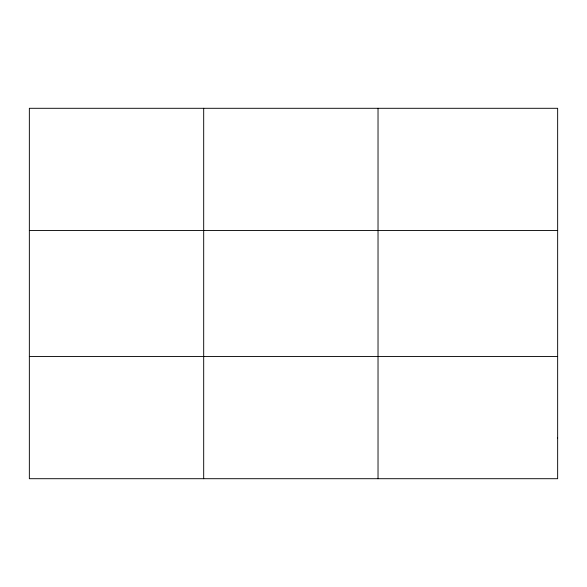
<?xml version="1.0" encoding="UTF-8"?>
<svg xmlns="http://www.w3.org/2000/svg" width="587" height="587" viewBox="0 0 587 587"><rect width="100%" height="100%" fill="white"/><g stroke="black" fill="none" stroke-linecap="round" stroke-linejoin="round"><path stroke-width="0.88" d="M203.689 478.706L203.689 108.294M378.028 478.706L378.028 108.294M29.35 230.53L557.65 230.53M29.35 356.47L557.65 356.47M557.65 437.961L557.65 478.706L29.35 478.706L29.35 108.294L557.65 108.294L557.65 437.961"/></g></svg>
